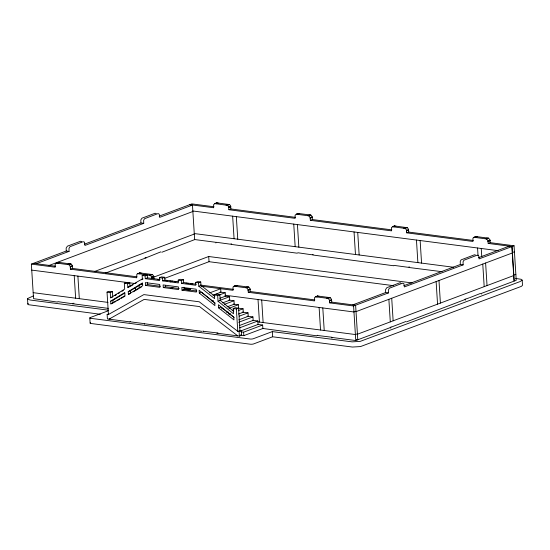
<?xml version="1.0" encoding="UTF-8"?>
<svg xmlns="http://www.w3.org/2000/svg" width="550" height="550" viewBox="0 0 550 550"><rect width="100%" height="100%" fill="white"/><g stroke="black" fill="none" stroke-linecap="round" stroke-linejoin="round"><path stroke-width="0.82" d="M405.811 321.53L391.841 326.899M100.306 314.277L28.524 304.714L27.823 304.088L27.541 298.554L33.509 295.879M27.823 304.088L28.174 303.373M515.577 278.438L521.077 279.276L522.177 280.149L520.08 281.572L360.188 341.385L352.089 341.859L272.305 331.595L253.241 338.752A2.427 0.591 -3.6 0 1 250.278 339.054L90.448 318.285M522.177 280.149L522.5 285.333L521.338 286.378L360.518 346.569L352.419 347.043L272.628 336.779L253.564 343.936A2.427 0.591 -3.6 0 1 250.601 344.238L90.777 323.462A2.427 0.591 -3.6 0 1 90.544 322.747M297.151 214.342L298.244 213.441L310.867 215.077L312.104 216.521L312.379 219.553L310.351 220.316L310.076 217.284L308.839 215.841L296.526 214.232L295.123 215.105L295.116 218.336L228.883 209.722L228.607 206.697L227.631 205.349L215.057 203.644L213.654 204.518L213.647 207.742L189.805 204.648L191.833 203.885L213.971 206.766M316.525 296.814L317.515 295.996L330.131 297.632L331.499 299.234L331.774 302.129L329.746 302.885L329.478 299.991L328.103 298.396L315.782 296.787L314.497 297.577L314.518 300.905L248.277 292.298L248.009 289.403L246.923 287.918L234.314 286.199L233.028 286.99L233.042 290.317L200.929 286.144M474.959 237.353L475.949 236.534L488.572 238.178L489.94 239.772L490.215 242.667L488.187 243.423L487.912 240.536L486.544 238.934L474.224 237.325L472.938 238.116L472.952 241.45L406.718 232.836L406.443 229.941L405.364 228.456L392.755 226.738L391.462 227.528L391.483 230.856L310.351 220.316M57.867 301.661L71.424 303.586L73.398 303.291M138.861 273.494L139.81 272.896L152.426 274.539L153.67 275.983L153.938 279.015M57.578 262.653L58.341 262.309L71.218 264.048L72.194 265.396L72.469 268.428L70.441 269.184L70.173 266.159L68.929 264.708L56.313 263.072L55.117 264.337L55.213 267.204L31.364 264.103L33.543 298.664L57.406 302.081M216.019 203.191L216.776 202.847L229.659 204.593L230.636 205.934L230.911 208.966L228.883 209.722M235.359 285.718L236.046 285.409L248.951 287.162L250.03 288.647L250.305 291.534L248.277 292.298M393.793 226.256L394.481 225.947L407.392 227.7L408.471 229.185L408.746 232.079L406.718 232.836M297.791 252.746L311.438 254.726L313.184 254.478M110.564 297.811L112.743 296.993L112.413 291.741L110.234 292.559L110.564 297.811L124.692 289.094L124.328 283.264L126.507 282.446L129.772 282.865L129.999 286.543L127.82 287.361L127.593 283.683L129.772 282.865M114.861 295.687L116.277 294.814M118.394 293.507L119.811 292.634M121.928 291.328L123.338 290.455M128.239 291.603L142.532 282.906L142.711 285.732L128.411 294.353L128.239 291.603L130.419 290.785L142.567 283.394M110.701 301.104L124.761 292.586L124.96 295.714L110.873 303.896L110.701 301.104L112.881 300.286L124.836 293.047M133.451 291.809L134.881 290.95M136.311 290.084L138.456 288.791M139.886 287.932L141.316 287.072M127.82 287.361L142.354 278.877L142.141 275.461L144.32 274.643L147.262 275.021L147.441 277.874L145.262 278.692L145.083 275.839L147.262 275.021M130.728 286.117L132.907 284.845M135.087 283.573L136.537 282.728M141.625 279.757L143.083 278.912M114.537 302.218L116.022 301.352M117.501 300.493L119.728 299.2M121.206 298.341L124.919 296.189M108.721 314.359L143.866 294.601L199.244 301.799L237.476 331.093M31.364 264.103L66.241 251.02L69.059 251.384L68.977 248.469L69.926 246.723L83.057 241.711L84.521 242.144L84.934 245.431L143.749 223.355L143.646 220.303L144.512 218.721L157.596 213.737C159.658 212.939 159.713 216.239 159.624 217.394L192.472 205.067L194.645 239.628L161.817 252.271M84.501 244.166L140.931 222.984L143.749 223.355M159.204 216.129L189.654 204.703L192.472 205.067M36.211 263.711L69.059 251.384M48.634 265.623L192.878 211.489M56.313 263.072L58.341 262.309M214.748 203.61L216.776 202.847M56.623 263.106L58.644 262.343M215.057 203.644L217.085 202.881M57.661 263.237L59.689 262.481M216.102 203.782L218.13 203.019M67.588 264.529L69.616 263.766M226.029 205.067L228.058 204.311M68.633 264.667L70.661 263.904M227.067 205.205L229.096 204.442M68.929 264.708L70.957 263.952M227.37 205.246L229.391 204.49M70.256 266.537L72.284 265.774M228.697 207.075L230.725 206.312M70.297 266.86L72.325 266.097M228.731 207.398L230.759 206.635M70.304 266.991L72.332 266.228M228.745 207.529L230.773 206.766M94.93 271.349L194.294 234.059M105.387 273.123L145.929 257.909L145.949 258.259M70.441 269.184L136.682 277.791L136.833 274.257L139.81 272.896M296.216 214.197L298.244 213.441M137.782 273.659L140.119 272.931M296.526 214.232L298.554 213.469M139.129 273.831L141.157 273.068M297.571 214.369L299.599 213.606M231.688 243.891L229.941 244.131L216.315 242.282M72.621 303.841L73.968 303.236M149.057 275.117L151.085 274.361M307.498 215.655L309.526 214.899M138.091 273.694L150.102 275.254L152.13 274.491M308.536 215.792L310.564 215.029M150.102 275.254L152.426 274.539M308.839 215.841L310.867 215.077M129.298 322.149L129.278 321.784L107.415 318.945L107.133 314.462L108.446 314.634L107.03 292.139L109.209 291.321L112.413 291.741M151.841 278.651L151.731 277.124L153.752 276.361M310.166 217.663L312.194 216.906M151.766 277.447L153.794 276.684M310.207 217.986L312.228 217.222M151.772 277.578L153.801 276.815M310.214 218.116L312.242 217.353M153.409 277.262L208.704 256.506L411.964 282.927M145.262 278.692L159.589 280.555L159.411 277.702L161.59 276.884L164.718 277.289L164.897 280.081L162.718 280.899L162.539 278.107L164.718 277.289M145.537 285.45L159.899 287.341L159.72 284.467L145.358 282.604L145.537 285.45L147.716 284.632L160.387 286.303M164.849 278.272L209.034 261.69L393.663 285.691M128.411 294.353L129.862 293.803M110.873 303.896L113.052 303.077L112.881 300.286M170.528 281.916L172.707 281.098M162.718 280.899L178.344 282.927L178.166 280.143L180.345 279.324L183.473 279.73L183.659 282.583L181.472 283.401L181.294 280.548L183.473 279.73M163.302 287.574L178.592 289.561L178.427 286.901L163.13 284.914L163.302 287.574L165.481 286.756L179.224 288.544M107.772 310.97L90.214 317.563A2.427 0.591 -3.6 0 0 90.448 318.278M170.83 288.551L173.009 287.732M107.133 314.462L108.591 313.919M181.472 283.401L195.8 285.264L195.621 282.411L197.801 281.593L200.75 281.971L200.963 285.395L214.83 296.271M195.621 282.411L198.571 282.789L200.75 281.971M182.022 290.214L196.377 292.064L196.199 289.211L181.844 287.341L182.022 290.214L184.202 289.396L196.873 291.026M110.474 318.608L109.024 319.151L144.169 299.393L199.54 306.584L237.772 335.885M198.571 282.789L198.784 286.213L200.963 285.395M199.292 293.088L214.919 305.594L214.748 302.851L199.114 290.256L199.292 293.088L201.472 292.27L215.146 303.215M130.302 321.502L129.8 321.757L144.416 323.654M209.598 292.903L220.701 288.743L220.914 292.194L212.988 295.171M234.018 286.165L236.046 285.409M392.453 226.703L394.481 225.947M234.314 286.199L236.342 285.436M392.755 226.738L394.783 225.974M235.359 286.337L237.38 285.574M393.793 226.875L395.821 226.112M198.784 286.213L214.631 298.643L214.404 294.972L216.583 294.154L219.849 294.573L220.213 300.403L233.75 311.403M214.404 294.972L217.663 295.391L219.849 294.573M218.845 295.13L225.191 292.751L225.411 296.209L219.856 298.293M245.286 287.623L247.308 286.866M403.721 228.167L405.749 227.404M246.324 287.76L248.353 286.997M404.766 228.298L406.794 227.542M246.634 287.808L248.662 287.045M405.075 228.346L407.103 227.583M211.929 301.262L213.517 300.671M220 300.314L229.515 296.739L229.728 300.197L222.592 302.871M248.105 289.822L250.133 289.066M406.539 230.361L408.567 229.604M217.663 295.391L218.034 301.221L220.213 300.403M248.146 290.18L250.174 289.417M406.581 230.718L408.609 229.955M248.153 290.297L250.181 289.534M406.587 230.835L408.616 230.079M224.489 304.322L234.004 300.754L234.218 304.205L227.081 306.886M218.604 307.883L233.956 319.894L233.784 317.103L218.405 304.755L218.604 307.883L220.784 307.065L234.135 317.508M221.533 308.969L223.121 308.371M228.855 308.316L238.37 304.748L239.965 330.626L237.786 331.444L236.369 308.956L238.556 308.137L235.352 307.718L233.173 308.536L233.502 313.796L218.034 301.221M226.689 312.668L228.278 312.07M232.244 310.585L233.826 309.987M228.8 314.139L230.381 313.548M238.315 310.571L243.072 308.784L243.286 312.242L238.528 314.022M239.305 316.126L248.022 312.854L248.242 316.312L238.728 319.88M203.129 331.059L202.806 331.244L217.972 333.004M238.666 322.279L252.938 316.924L253.158 320.375L239.676 325.435M315.487 296.752L317.515 295.996M473.921 237.298L475.949 236.534M315.782 296.787L317.811 296.024M474.224 237.325L476.252 236.569M316.827 296.924L318.856 296.161M475.262 237.462L477.29 236.699M239.621 327.834L257.854 320.987L258.074 324.445L241.423 330.694M409.578 266.991L407.825 267.252L394.082 265.396M326.755 298.217L328.783 297.454M485.189 238.755L487.217 237.992M237.786 331.444L239.099 331.616L241.278 330.798L241.56 335.273L239.381 336.091L217.023 333.19L217.044 333.548M327.793 298.347L329.821 297.591M486.234 238.886L488.263 238.129M328.103 298.396L330.131 297.632M486.544 238.934L488.572 238.178M241.058 331.849L243.616 332.179L262.639 325.036L262.859 328.494L243.829 335.637L240.426 335.191M329.574 300.41L331.602 299.654M488.008 240.955L490.036 240.192M329.615 300.768L331.643 300.004M488.049 241.306L490.078 240.542M329.622 300.884L331.65 300.128M488.063 241.423L490.084 240.666M239.353 335.672L241.532 334.854M352.797 304.858L385.646 292.531L388.465 292.896L388.382 289.981L389.331 288.234L402.462 283.222L403.927 283.663L404.339 286.942L463.155 264.866L463.052 261.814L463.918 260.239L477.001 255.248C479.064 254.451 479.119 257.751 479.029 258.913L511.878 246.586L514.051 281.139L481.202 293.466L481.243 294.113M403.899 285.677L460.336 264.502L463.155 264.866M478.61 257.641L509.059 246.214L511.878 246.586M329.746 302.885L353.588 305.986L388.465 292.896M512.029 246.524L514.058 245.768L516.23 280.321L514.202 281.084L512.029 246.524L488.187 243.423M355.994 311.218L353.966 311.981L224.826 295.199M512.408 252.519L514.436 251.762M356.022 311.644L512.277 253M317.433 335.239L317.109 335.424L331.946 337.253M357.418 333.788L355.389 334.544L257.737 321.853M513.824 275.089L515.852 274.326M357.438 334.214L513.7 275.571M469.067 297.914L464.956 299.241M469.707 297.674L480.507 293.418M331.959 338.092L331.918 337.446L355.768 340.539L390.644 327.456L390.679 328.096M391.586 326.996L390.252 327.284M160.827 251.859L147.015 257.4L145.028 257.668M230.911 208.966L295.446 217.353M312.379 219.553L391.82 229.879M408.746 232.079L473.282 240.467M490.215 242.667L514.058 245.768M192.734 210.973L498.087 250.663M194.15 233.537L453.647 267.266M194.535 239.532L215.82 242.303L215.861 242.949M442.007 271.7L408.897 267.479M142.141 275.461L145.083 275.839M159.411 277.702L162.539 278.107M178.166 280.143L181.294 280.548M147.441 277.874L160.084 279.517M164.897 280.081L178.179 281.806M183.659 282.583L196.295 284.226M33.392 263.347L55.536 266.221M72.469 268.428L137.005 276.815M157.321 279.455L159.012 279.675M165.77 280.548L167.461 280.768M169.998 281.098L171.689 281.318M174.219 281.648L175.911 281.868M186.051 283.188L188.588 283.518M190.279 283.738L192.816 284.068M200.42 285.051L233.386 289.341M250.305 291.534L314.841 299.929M331.774 302.129L355.616 305.222L357.789 339.783L356.379 339.597M220.076 292.084L225.191 292.751M184.133 288.269L190.589 289.107C191.269 290.854 183.721 289.142 183.789 289.279M31.742 270.105L135.314 283.559M140.683 284.261L142.374 284.481M225.273 296.189L229.515 296.739M124.328 283.264L127.593 283.683M228.91 300.087L234.004 300.754M233.282 304.088L238.37 304.748M238.81 308.234L243.072 308.784M107.03 292.139L110.234 292.559M233.173 308.536L236.369 308.956M242.11 312.091L248.022 312.854M247.019 316.154L252.938 316.924M252.773 320.327L257.854 320.987M33.165 292.669L108.02 302.397M257.538 324.376L262.639 325.036M72.614 303.744L108.281 308.378M262.343 328.398L316.711 335.809M108.625 310.221L29.913 299.984L27.5 298.904M239.965 330.626L241.278 330.798M150.397 275.296L151.731 277.124M475.358 254.904L474.506 254.767L461.099 259.868L460.233 261.449L460.336 264.502M400.929 283.051L399.953 282.748L386.808 287.684L385.564 289.616L385.646 292.531M156.179 213.593L155.1 213.256L141.955 218.185L140.828 219.938L140.931 222.984M81.703 241.78L80.547 241.237L67.403 246.166L66.158 248.098L66.241 251.02M485.616 263.01L487.039 285.574M482.769 264.076L484.192 286.646M481.236 248.469L481.766 256.829M477.558 247.988L478.033 255.516M465.376 300.128L465.334 299.42L406.533 321.846M438.982 280.514L440.399 303.077M436.129 281.579L437.553 304.15M420.138 240.529L421.561 263.093M416.46 240.048L417.876 262.618M393.683 265.76L312.531 254.966M391.717 298.251L393.14 320.815M388.871 299.317L390.294 321.881M357.727 232.416L359.15 254.98M354.049 231.942L355.465 254.506M353.588 305.986L355.768 340.539M322.802 307.931L324.218 330.495M319.117 307.45L320.54 330.021M297.433 224.579L298.849 247.149M297.309 253.206L231.062 244.379M293.748 224.104L295.171 246.668M272.305 331.595L272.628 336.779M261.697 299.991L263.12 322.554M258.019 299.509L259.442 322.08M236.335 216.638L237.751 239.202M243.616 332.179L243.829 335.637M232.65 216.164L234.073 238.728M239.099 331.616L239.381 336.091M208.704 256.506L209.034 261.69M201.795 331.32L144.512 323.764L144.533 324.163M184.071 287.244L184.202 289.396M165.399 285.423L165.481 286.756M147.586 282.494L147.716 284.632M139.047 284.879L139.26 288.221M135.575 287.739L135.733 290.249M130.419 290.785L130.591 293.535M89.801 317.907L90.131 323.091M77.894 276.1L79.317 298.664M74.216 275.619L75.632 298.189"/></g></svg>
